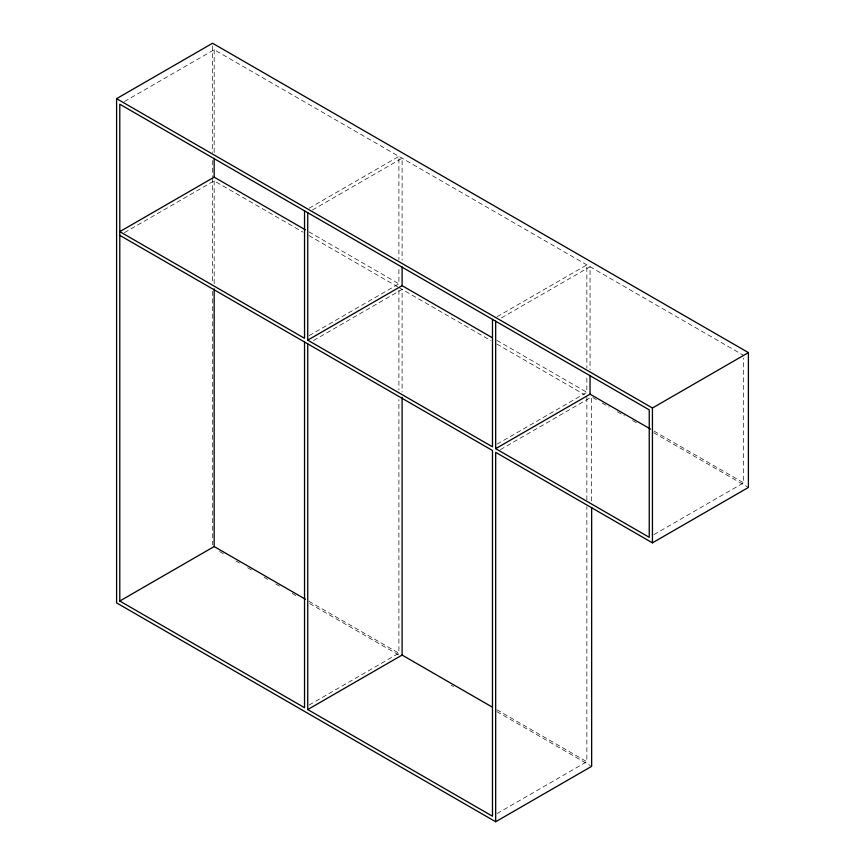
<?xml version="1.0" encoding="UTF-8"?>
<svg xmlns="http://www.w3.org/2000/svg" width="865" height="865" viewBox="0 0 865 865"><rect width="100%" height="100%" fill="white"/><g stroke="black" fill="none" stroke-linecap="round" stroke-linejoin="round"><path stroke-width="0.65" stroke-dasharray="4.33 3.24" d="M124.452 101.508L214.163 49.716L743.608 355.385M124.452 232.642L214.163 180.85L303.031 232.155M309.194 208.173L398.906 156.381L398.906 259.673M312.395 210.022L402.106 158.219L402.106 260.181M309.194 335.609L398.906 283.817L398.906 267.718M313.562 340.486L402.106 289.364L402.106 391.921M497.148 316.677L586.859 264.885L586.859 368.176M501.505 317.855L590.049 266.734L590.049 370.025M497.148 444.123L586.859 392.332L586.859 376.232M500.359 449.649L591.649 396.949M309.194 705.007L398.906 653.216L398.906 399.522M653.897 534.624L743.608 482.832L743.608 358.067M497.148 813.522L586.859 761.719L586.859 506.674M308.881 231.842L398.906 283.817M496.824 340.345L586.859 392.332M654.037 431.116L743.608 482.832M592.828 397.619L596.331 399.641M602.181 403.025L609.198 407.08M617.394 411.805L624.411 415.86M632.596 420.585L637.278 423.288M653.648 432.738L748.409 487.449M308.881 235.529L397.738 286.834M398.906 287.515L490.974 340.669M496.824 344.043L584.513 394.667M308.881 601.229L398.906 653.216M496.824 709.743L586.859 761.719M219.58 551.535L224.262 554.227M235.961 560.985L239.475 563.018M247.66 567.743L252.342 570.446M264.041 577.204L268.723 579.896M275.751 583.951L280.422 586.654M292.121 593.412L296.803 596.115M309.681 603.543L398.603 654.881M451.249 685.285L453.595 686.626M496.878 711.625L590.481 765.666M591.649 398.289L591.649 502.1M586.859 397.37L586.859 499.927M398.906 290.207L398.906 390.072M214.163 49.716L214.163 153.008M214.163 180.85L214.163 284.758M212.563 45.942L212.563 152.456M212.563 160.544L212.563 176.72M212.563 178.071L212.563 283.233M212.563 291.321L212.563 544.777"/><path stroke-width="1.3" d="M495.677 821.75L116.591 602.883L116.591 98.664L212.563 43.25L748.409 352.617L748.409 487.449L652.437 542.852L495.677 452.352L495.677 821.75L591.649 766.336L591.649 507.496M305.367 229.809L214.163 177.152L119.792 231.636L304.534 338.302L304.534 210.865M307.735 212.704L307.735 340.15L402.106 285.666L492.142 337.642M495.677 321.218L495.677 448.654L649.237 537.316L649.237 409.869L119.792 104.2L119.792 601.034L214.163 546.55L305.367 599.207M495.677 448.654L590.049 394.17L650.545 429.094M116.591 98.664L652.437 408.021L748.409 352.617M307.735 343.848L307.735 709.549L402.106 655.065L492.142 707.04M307.735 340.15L492.477 446.816L492.477 319.369M119.792 235.334L492.477 450.503L492.477 816.214L307.735 709.549M119.792 601.034L304.534 707.7L304.534 341.999M652.437 408.021L652.437 542.852M590.049 375.388L590.049 394.17M402.106 266.885L402.106 285.666M402.106 397.316L402.106 655.065M214.163 158.371L214.163 177.152M214.163 288.802L214.163 546.55"/></g></svg>
